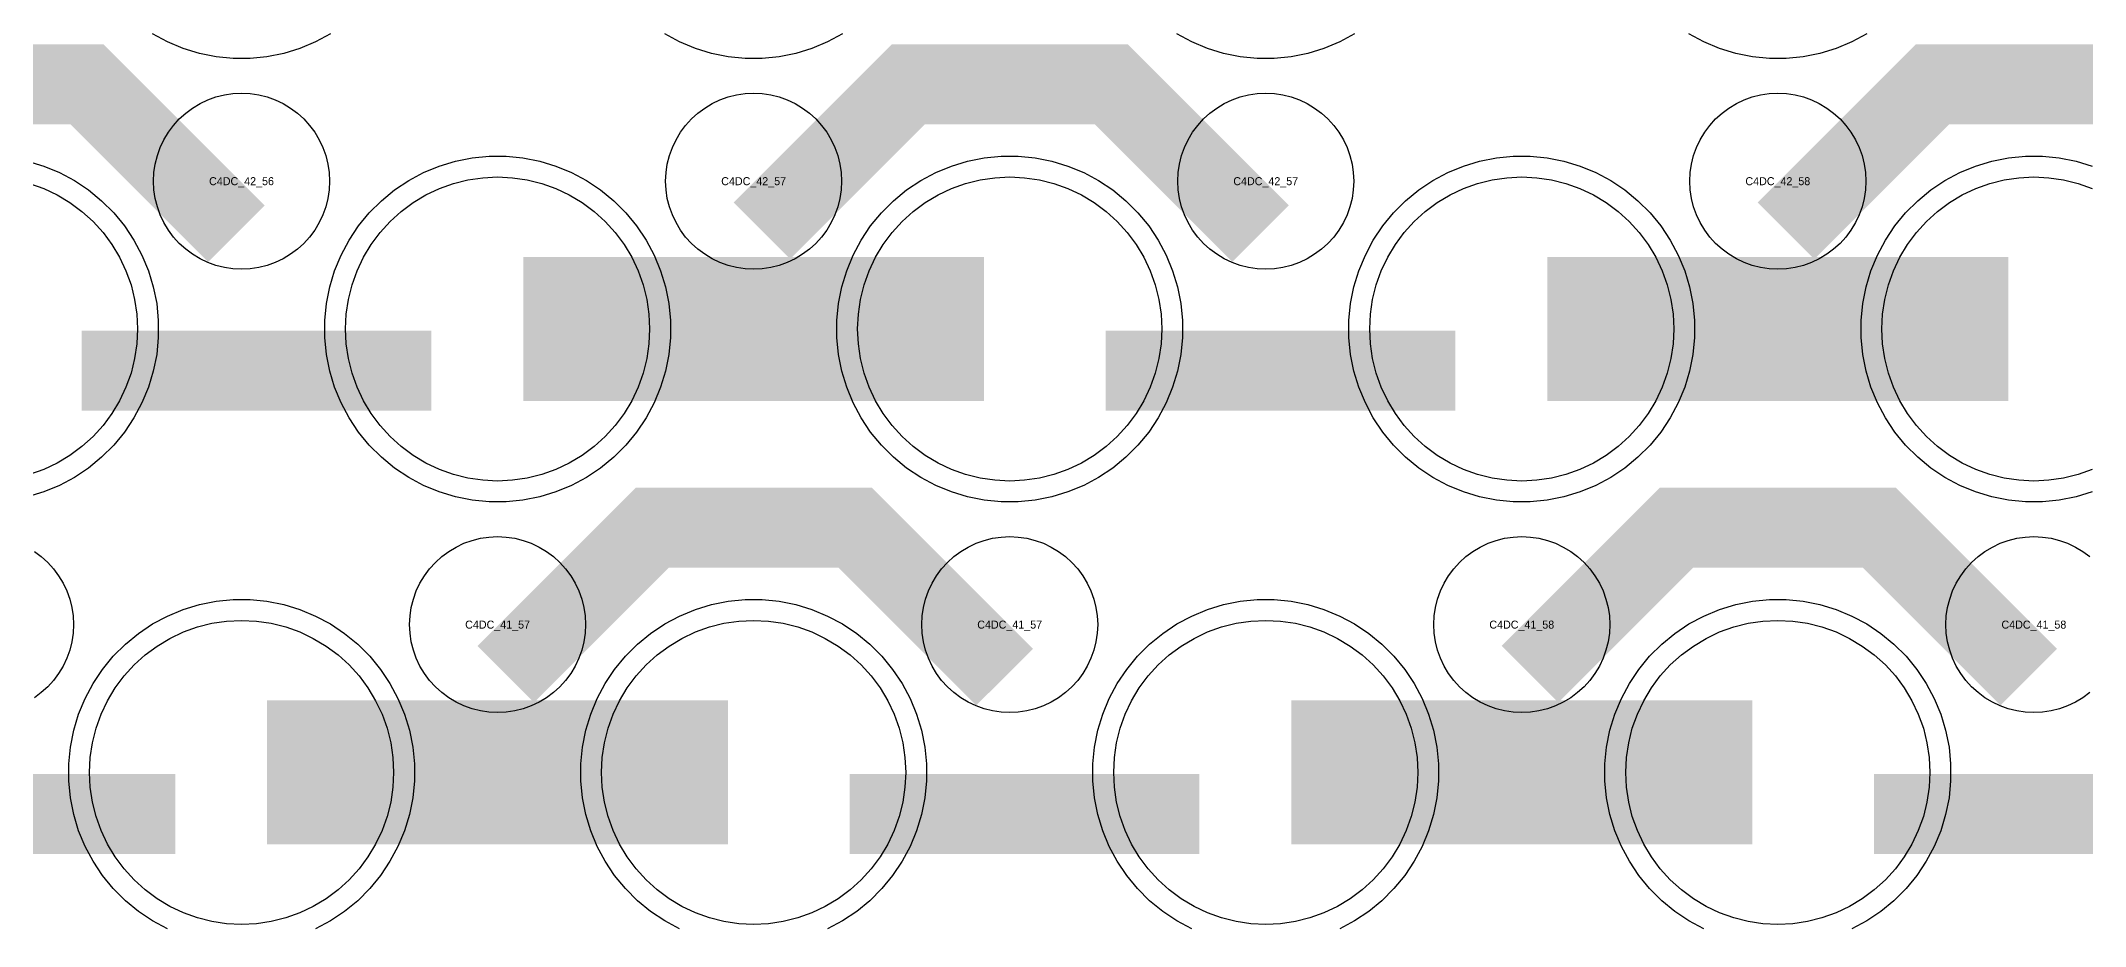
# Model space of a CAD drawing. Extents: x -11880 to 11880, y -14992 to 14992.
# Drawn here: x 6097 to 6736, y -9206 to -8930 of the extents above; entities that cross this region are included whole.
import ezdxf
from ezdxf.enums import TextEntityAlignment as Align

# ---------------------------------------------------------------- set-up
doc = ezdxf.new("R2010")
doc.units = 0
doc.header["$MEASUREMENT"] = 0
for name, color, linetype in [('GDS_775_DT_237', 138, 'CONTINUOUS'), ('RDL1_FS', 34, 'CONTINUOUS'), ('RDL_BS', 160, 'CONTINUOUS')]:
    doc.layers.add(name, color=color, linetype=linetype)

msp = doc.modelspace()

# ---------------------------------------------------------------- linework, layer by layer
at = {"layer": 'RDL1_FS', "color": 241, "true_color": 0xf7abae}
for points in [[(6240, -9067.384), (6235.343, -9067.155), (6230.732, -9066.471), (6226.209, -9065.339), (6221.819, -9063.767), (6217.605, -9061.775), (6213.605, -9059.377), (6209.86, -9056.599), (6206.406, -9053.469), (6203.276, -9050.015), (6200.498, -9046.27), (6198.1, -9042.27), (6196.108, -9038.056), (6194.536, -9033.666), (6193.404, -9029.143), (6192.72, -9024.532), (6192.491, -9019.875), (6192.72, -9015.218), (6193.404, -9010.607), (6194.536, -9006.084), (6196.108, -9001.694), (6198.1, -8997.48), (6200.498, -8993.48), (6203.276, -8989.735), (6206.406, -8986.281), (6209.86, -8983.151), (6213.605, -8980.373), (6217.605, -8977.975), (6221.819, -8975.983), (6226.209, -8974.411), (6230.732, -8973.279), (6235.343, -8972.595), (6240, -8972.366), (6244.657, -8972.595), (6249.268, -8973.279), (6253.791, -8974.411), (6258.181, -8975.983), (6262.395, -8977.975), (6266.395, -8980.373), (6270.14, -8983.151), (6273.594, -8986.281), (6276.724, -8989.735), (6279.502, -8993.48), (6281.9, -8997.48), (6283.892, -9001.694), (6285.464, -9006.084), (6286.596, -9010.607), (6287.28, -9015.218), (6287.509, -9019.875), (6287.28, -9024.532), (6286.596, -9029.143), (6285.464, -9033.666), (6283.892, -9038.056), (6281.9, -9042.27), (6279.502, -9046.27), (6276.724, -9050.015), (6273.594, -9053.469), (6270.14, -9056.599), (6266.395, -9059.377), (6262.395, -9061.775), (6258.181, -9063.767), (6253.791, -9065.339), (6249.268, -9066.471), (6244.657, -9067.155)], [(6400, -9067.384), (6395.343, -9067.155), (6390.732, -9066.471), (6386.209, -9065.339), (6381.819, -9063.767), (6377.605, -9061.775), (6373.605, -9059.377), (6369.86, -9056.599), (6366.406, -9053.469), (6363.276, -9050.015), (6360.498, -9046.27), (6358.1, -9042.27), (6356.108, -9038.056), (6354.536, -9033.666), (6353.404, -9029.143), (6352.72, -9024.532), (6352.491, -9019.875), (6352.72, -9015.218), (6353.404, -9010.607), (6354.536, -9006.084), (6356.108, -9001.694), (6358.1, -8997.48), (6360.498, -8993.48), (6363.276, -8989.735), (6366.406, -8986.281), (6369.86, -8983.151), (6373.605, -8980.373), (6377.605, -8977.975), (6381.819, -8975.983), (6386.209, -8974.411), (6390.732, -8973.279), (6395.343, -8972.595), (6400, -8972.366), (6404.657, -8972.595), (6409.268, -8973.279), (6413.791, -8974.411), (6418.181, -8975.983), (6422.395, -8977.975), (6426.395, -8980.373), (6430.14, -8983.151), (6433.594, -8986.281), (6436.724, -8989.735), (6439.502, -8993.48), (6441.9, -8997.48), (6443.892, -9001.694), (6445.464, -9006.084), (6446.596, -9010.607), (6447.28, -9015.218), (6447.509, -9019.875), (6447.28, -9024.532), (6446.596, -9029.143), (6445.464, -9033.666), (6443.892, -9038.056), (6441.9, -9042.27), (6439.502, -9046.27), (6436.724, -9050.015), (6433.594, -9053.469), (6430.14, -9056.599), (6426.395, -9059.377), (6422.395, -9061.775), (6418.181, -9063.767), (6413.791, -9065.339), (6409.268, -9066.471), (6404.657, -9067.155)], [(6560, -9067.384), (6555.343, -9067.155), (6550.732, -9066.471), (6546.209, -9065.339), (6541.819, -9063.767), (6537.605, -9061.775), (6533.605, -9059.377), (6529.86, -9056.599), (6526.406, -9053.469), (6523.276, -9050.015), (6520.498, -9046.27), (6518.1, -9042.27), (6516.108, -9038.056), (6514.536, -9033.666), (6513.404, -9029.143), (6512.72, -9024.532), (6512.491, -9019.875), (6512.72, -9015.218), (6513.404, -9010.607), (6514.536, -9006.084), (6516.108, -9001.694), (6518.1, -8997.48), (6520.498, -8993.48), (6523.276, -8989.735), (6526.406, -8986.281), (6529.86, -8983.151), (6533.605, -8980.373), (6537.605, -8977.975), (6541.819, -8975.983), (6546.209, -8974.411), (6550.732, -8973.279), (6555.343, -8972.595), (6560, -8972.366), (6564.657, -8972.595), (6569.268, -8973.279), (6573.791, -8974.411), (6578.181, -8975.983), (6582.395, -8977.975), (6586.395, -8980.373), (6590.14, -8983.151), (6593.594, -8986.281), (6596.724, -8989.735), (6599.502, -8993.48), (6601.9, -8997.48), (6603.892, -9001.694), (6605.464, -9006.084), (6606.596, -9010.607), (6607.28, -9015.218), (6607.509, -9019.875), (6607.28, -9024.532), (6606.596, -9029.143), (6605.464, -9033.666), (6603.892, -9038.056), (6601.9, -9042.27), (6599.502, -9046.27), (6596.724, -9050.015), (6593.594, -9053.469), (6590.14, -9056.599), (6586.395, -9059.377), (6582.395, -9061.775), (6578.181, -9063.767), (6573.791, -9065.339), (6569.268, -9066.471), (6564.657, -9067.155)], [(6160, -9205.944), (6155.343, -9205.715), (6150.732, -9205.031), (6146.209, -9203.899), (6141.819, -9202.327), (6137.605, -9200.335), (6133.605, -9197.937), (6129.86, -9195.159), (6126.406, -9192.029), (6123.276, -9188.575), (6120.498, -9184.83), (6118.1, -9180.83), (6116.108, -9176.616), (6114.536, -9172.226), (6113.404, -9167.703), (6112.72, -9163.092), (6112.491, -9158.435), (6112.72, -9153.778), (6113.404, -9149.167), (6114.536, -9144.644), (6116.108, -9140.254), (6118.1, -9136.04), (6120.498, -9132.04), (6123.276, -9128.295), (6126.406, -9124.841), (6129.86, -9121.711), (6133.605, -9118.933), (6137.605, -9116.535), (6141.819, -9114.543), (6146.209, -9112.971), (6150.732, -9111.839), (6155.343, -9111.155), (6160, -9110.926), (6164.657, -9111.155), (6169.268, -9111.839), (6173.791, -9112.971), (6178.181, -9114.543), (6182.395, -9116.535), (6186.395, -9118.933), (6190.14, -9121.711), (6193.594, -9124.841), (6196.724, -9128.295), (6199.502, -9132.04), (6201.9, -9136.04), (6203.892, -9140.254), (6205.464, -9144.644), (6206.596, -9149.167), (6207.28, -9153.778), (6207.509, -9158.435), (6207.28, -9163.092), (6206.596, -9167.703), (6205.464, -9172.226), (6203.892, -9176.616), (6201.9, -9180.83), (6199.502, -9184.83), (6196.724, -9188.575), (6193.594, -9192.029), (6190.14, -9195.159), (6186.395, -9197.937), (6182.395, -9200.335), (6178.181, -9202.327), (6173.791, -9203.899), (6169.268, -9205.031), (6164.657, -9205.715)], [(6320, -9205.944), (6315.343, -9205.715), (6310.732, -9205.031), (6306.209, -9203.899), (6301.819, -9202.327), (6297.605, -9200.335), (6293.605, -9197.937), (6289.86, -9195.159), (6286.406, -9192.029), (6283.276, -9188.575), (6280.498, -9184.83), (6278.1, -9180.83), (6276.108, -9176.616), (6274.536, -9172.226), (6273.404, -9167.703), (6272.72, -9163.092), (6272.491, -9158.435), (6272.72, -9153.778), (6273.404, -9149.167), (6274.536, -9144.644), (6276.108, -9140.254), (6278.1, -9136.04), (6280.498, -9132.04), (6283.276, -9128.295), (6286.406, -9124.841), (6289.86, -9121.711), (6293.605, -9118.933), (6297.605, -9116.535), (6301.819, -9114.543), (6306.209, -9112.971), (6310.732, -9111.839), (6315.343, -9111.155), (6320, -9110.926), (6324.657, -9111.155), (6329.268, -9111.839), (6333.791, -9112.971), (6338.181, -9114.543), (6342.395, -9116.535), (6346.395, -9118.933), (6350.14, -9121.711), (6353.594, -9124.841), (6356.724, -9128.295), (6359.502, -9132.04), (6361.9, -9136.04), (6363.892, -9140.254), (6365.464, -9144.644), (6366.596, -9149.167), (6367.28, -9153.778), (6367.509, -9158.435), (6367.28, -9163.092), (6366.596, -9167.703), (6365.464, -9172.226), (6363.892, -9176.616), (6361.9, -9180.83), (6359.502, -9184.83), (6356.724, -9188.575), (6353.594, -9192.029), (6350.14, -9195.159), (6346.395, -9197.937), (6342.395, -9200.335), (6338.181, -9202.327), (6333.791, -9203.899), (6329.268, -9205.031), (6324.657, -9205.715)], [(6480, -9205.944), (6475.343, -9205.715), (6470.732, -9205.031), (6466.209, -9203.899), (6461.819, -9202.327), (6457.605, -9200.335), (6453.605, -9197.937), (6449.86, -9195.159), (6446.406, -9192.029), (6443.276, -9188.575), (6440.498, -9184.83), (6438.1, -9180.83), (6436.108, -9176.616), (6434.536, -9172.226), (6433.404, -9167.703), (6432.72, -9163.092), (6432.491, -9158.435), (6432.72, -9153.778), (6433.404, -9149.167), (6434.536, -9144.644), (6436.108, -9140.254), (6438.1, -9136.04), (6440.498, -9132.04), (6443.276, -9128.295), (6446.406, -9124.841), (6449.86, -9121.711), (6453.605, -9118.933), (6457.605, -9116.535), (6461.819, -9114.543), (6466.209, -9112.971), (6470.732, -9111.839), (6475.343, -9111.155), (6480, -9110.926), (6484.657, -9111.155), (6489.268, -9111.839), (6493.791, -9112.971), (6498.181, -9114.543), (6502.395, -9116.535), (6506.395, -9118.933), (6510.14, -9121.711), (6513.594, -9124.841), (6516.724, -9128.295), (6519.502, -9132.04), (6521.9, -9136.04), (6523.892, -9140.254), (6525.464, -9144.644), (6526.596, -9149.167), (6527.28, -9153.778), (6527.509, -9158.435), (6527.28, -9163.092), (6526.596, -9167.703), (6525.464, -9172.226), (6523.892, -9176.616), (6521.9, -9180.83), (6519.502, -9184.83), (6516.724, -9188.575), (6513.594, -9192.029), (6510.14, -9195.159), (6506.395, -9197.937), (6502.395, -9200.335), (6498.181, -9202.327), (6493.791, -9203.899), (6489.268, -9205.031), (6484.657, -9205.715)], [(6640, -9205.944), (6635.343, -9205.715), (6630.732, -9205.031), (6626.209, -9203.899), (6621.819, -9202.327), (6617.605, -9200.335), (6613.605, -9197.937), (6609.86, -9195.159), (6606.406, -9192.029), (6603.276, -9188.575), (6600.498, -9184.83), (6598.1, -9180.83), (6596.108, -9176.616), (6594.536, -9172.226), (6593.404, -9167.703), (6592.72, -9163.092), (6592.491, -9158.435), (6592.72, -9153.778), (6593.404, -9149.167), (6594.536, -9144.644), (6596.108, -9140.254), (6598.1, -9136.04), (6600.498, -9132.04), (6603.276, -9128.295), (6606.406, -9124.841), (6609.86, -9121.711), (6613.605, -9118.933), (6617.605, -9116.535), (6621.819, -9114.543), (6626.209, -9112.971), (6630.732, -9111.839), (6635.343, -9111.155), (6640, -9110.926), (6644.657, -9111.155), (6649.268, -9111.839), (6653.791, -9112.971), (6658.181, -9114.543), (6662.395, -9116.535), (6666.395, -9118.933), (6670.14, -9121.711), (6673.594, -9124.841), (6676.724, -9128.295), (6679.502, -9132.04), (6681.9, -9136.04), (6683.892, -9140.254), (6685.464, -9144.644), (6686.596, -9149.167), (6687.28, -9153.778), (6687.509, -9158.435), (6687.28, -9163.092), (6686.596, -9167.703), (6685.464, -9172.226), (6683.892, -9176.616), (6681.9, -9180.83), (6679.502, -9184.83), (6676.724, -9188.575), (6673.594, -9192.029), (6670.14, -9195.159), (6666.395, -9197.937), (6662.395, -9200.335), (6658.181, -9202.327), (6653.791, -9203.899), (6649.268, -9205.031), (6644.657, -9205.715)]]:
    msp.add_lwpolyline(points, close=True, dxfattribs=at)
for points in [[(6738.181, -9063.767), (6733.791, -9065.339), (6729.268, -9066.471), (6724.657, -9067.155), (6720, -9067.384), (6715.343, -9067.155), (6710.732, -9066.471), (6706.209, -9065.339), (6701.819, -9063.767), (6697.605, -9061.775), (6693.605, -9059.377), (6689.86, -9056.599), (6686.406, -9053.469), (6683.276, -9050.015), (6680.498, -9046.27), (6678.1, -9042.27), (6676.108, -9038.056), (6674.536, -9033.666), (6673.404, -9029.143), (6672.72, -9024.532), (6672.491, -9019.875), (6672.72, -9015.218), (6673.404, -9010.607), (6674.536, -9006.084), (6676.108, -9001.694), (6678.1, -8997.48), (6680.498, -8993.48), (6683.276, -8989.735), (6686.406, -8986.281), (6689.86, -8983.151), (6693.605, -8980.373), (6697.605, -8977.975), (6701.819, -8975.983), (6706.209, -8974.411), (6710.732, -8973.279), (6715.343, -8972.595), (6720, -8972.366), (6724.657, -8972.595), (6729.268, -8973.279), (6733.791, -8974.411), (6738.181, -8975.983)], [(6093.791, -8974.411), (6098.181, -8975.983), (6102.395, -8977.975), (6106.395, -8980.373), (6110.14, -8983.151), (6113.594, -8986.281), (6116.724, -8989.735), (6119.502, -8993.48), (6121.9, -8997.48), (6123.892, -9001.694), (6125.464, -9006.084), (6126.596, -9010.607), (6127.28, -9015.218), (6127.509, -9019.875), (6127.28, -9024.532), (6126.596, -9029.143), (6125.464, -9033.666), (6123.892, -9038.056), (6121.9, -9042.27), (6119.502, -9046.27), (6116.724, -9050.015), (6113.594, -9053.469), (6110.14, -9056.599), (6106.395, -9059.377), (6102.395, -9061.775), (6098.181, -9063.767), (6093.791, -9065.339)]]:
    msp.add_lwpolyline(points, dxfattribs=at)
for points in [[(6248.002, -9019.875, 45, 45, 0), (6320.002, -9019.875, 45, 45, 0)], [(6320.002, -9019.875, 45, 45, 0), (6392.002, -9019.875, 45, 45, 0)], [(6568.002, -9019.875, 45, 45, 0), (6640.002, -9019.875, 45, 45, 0)], [(6640.002, -9019.875, 45, 45, 0), (6712.002, -9019.875, 45, 45, 0)], [(6168.002, -9158.435, 45, 45, 0), (6240.002, -9158.435, 45, 45, 0)], [(6240.002, -9158.435, 45, 45, 0), (6312.002, -9158.435, 45, 45, 0)], [(6488.002, -9158.435, 45, 45, 0), (6560.002, -9158.435, 45, 45, 0)], [(6560.002, -9158.435, 45, 45, 0), (6632.002, -9158.435, 45, 45, 0)]]:
    msp.add_lwpolyline(points, format="xyseb", dxfattribs=at)
at = {"layer": 'RDL_BS', "color": 241, "true_color": 0xf7abae}
for points in [[(6187.777, -8927.693), (6183.115, -8930.185), (6178.205, -8932.216), (6173.165, -8933.747), (6167.938, -8934.793), (6162.644, -8935.31), (6157.356, -8935.31), (6152.062, -8934.793), (6146.835, -8933.747), (6141.795, -8932.216), (6136.885, -8930.185), (6132.223, -8927.693)], [(6347.777, -8927.693), (6343.115, -8930.185), (6338.205, -8932.216), (6333.165, -8933.747), (6327.938, -8934.793), (6322.644, -8935.31), (6317.356, -8935.31), (6312.062, -8934.793), (6306.835, -8933.747), (6301.795, -8932.216), (6296.885, -8930.185), (6292.223, -8927.693)], [(6507.777, -8927.693), (6503.115, -8930.185), (6498.205, -8932.216), (6493.165, -8933.747), (6487.938, -8934.793), (6482.644, -8935.31), (6477.356, -8935.31), (6472.062, -8934.793), (6466.835, -8933.747), (6461.795, -8932.216), (6456.885, -8930.185), (6452.223, -8927.693)], [(6667.777, -8927.693), (6663.115, -8930.185), (6658.205, -8932.216), (6653.165, -8933.747), (6647.938, -8934.793), (6642.644, -8935.31), (6637.356, -8935.31), (6632.062, -8934.793), (6626.835, -8933.747), (6621.795, -8932.216), (6616.885, -8930.185), (6612.223, -8927.693)], [(6738.205, -9070.781), (6733.165, -9072.312), (6727.938, -9073.358), (6722.644, -9073.875), (6717.356, -9073.875), (6712.062, -9073.358), (6706.835, -9072.312), (6701.795, -9070.781), (6696.885, -9068.75), (6692.223, -9066.258), (6687.809, -9063.311), (6683.708, -9059.949), (6679.926, -9056.167), (6676.564, -9052.066), (6673.617, -9047.652), (6671.125, -9042.99), (6669.094, -9038.08), (6667.563, -9033.04), (6666.517, -9027.813), (6666, -9022.519), (6666, -9017.231), (6666.517, -9011.937), (6667.563, -9006.71), (6669.094, -9001.67), (6671.125, -8996.76), (6673.617, -8992.098), (6676.564, -8987.684), (6679.926, -8983.583), (6683.708, -8979.801), (6687.809, -8976.439), (6692.223, -8973.492), (6696.885, -8971), (6701.795, -8968.969), (6706.835, -8967.438), (6712.062, -8966.392), (6717.356, -8965.875), (6722.644, -8965.875), (6727.938, -8966.392), (6733.165, -8967.438), (6738.205, -8968.969)], [(6093.165, -8967.438), (6098.205, -8968.969), (6103.115, -8971), (6107.777, -8973.492), (6112.191, -8976.439), (6116.292, -8979.801), (6120.074, -8983.583), (6123.436, -8987.684), (6126.383, -8992.098), (6128.875, -8996.76), (6130.906, -9001.67), (6132.437, -9006.71), (6133.483, -9011.937), (6134, -9017.231), (6134, -9022.519), (6133.483, -9027.813), (6132.437, -9033.04), (6130.906, -9038.08), (6128.875, -9042.99), (6126.383, -9047.652), (6123.436, -9052.066), (6120.074, -9056.167), (6116.292, -9059.949), (6112.191, -9063.311), (6107.777, -9066.258), (6103.115, -9068.75), (6098.205, -9070.781), (6093.165, -9072.312)], [(6136.885, -9207.31), (6132.223, -9204.818), (6127.809, -9201.871), (6123.708, -9198.509), (6119.926, -9194.727), (6116.564, -9190.626), (6113.617, -9186.212), (6111.125, -9181.55), (6109.094, -9176.64), (6107.563, -9171.6), (6106.517, -9166.373), (6106, -9161.079), (6106, -9155.791), (6106.517, -9150.497), (6107.563, -9145.27), (6109.094, -9140.23), (6111.125, -9135.32), (6113.617, -9130.658), (6116.564, -9126.244), (6119.926, -9122.143), (6123.708, -9118.361), (6127.809, -9114.999), (6132.223, -9112.052), (6136.885, -9109.56), (6141.795, -9107.529), (6146.835, -9105.998), (6152.062, -9104.952), (6157.356, -9104.435), (6162.644, -9104.435), (6167.938, -9104.952), (6173.165, -9105.998), (6178.205, -9107.529), (6183.115, -9109.56), (6187.777, -9112.052), (6192.191, -9114.999), (6196.292, -9118.361), (6200.074, -9122.143), (6203.436, -9126.244), (6206.383, -9130.658), (6208.875, -9135.32), (6210.906, -9140.23), (6212.437, -9145.27), (6213.483, -9150.497), (6214, -9155.791), (6214, -9161.079), (6213.483, -9166.373), (6212.437, -9171.6), (6210.906, -9176.64), (6208.875, -9181.55), (6206.383, -9186.212), (6203.436, -9190.626), (6200.074, -9194.727), (6196.292, -9198.509), (6192.191, -9201.871), (6187.777, -9204.818), (6183.115, -9207.31)], [(6296.885, -9207.31), (6292.223, -9204.818), (6287.809, -9201.871), (6283.708, -9198.509), (6279.926, -9194.727), (6276.564, -9190.626), (6273.617, -9186.212), (6271.125, -9181.55), (6269.094, -9176.64), (6267.563, -9171.6), (6266.517, -9166.373), (6266, -9161.079), (6266, -9155.791), (6266.517, -9150.497), (6267.563, -9145.27), (6269.094, -9140.23), (6271.125, -9135.32), (6273.617, -9130.658), (6276.564, -9126.244), (6279.926, -9122.143), (6283.708, -9118.361), (6287.809, -9114.999), (6292.223, -9112.052), (6296.885, -9109.56), (6301.795, -9107.529), (6306.835, -9105.998), (6312.062, -9104.952), (6317.356, -9104.435), (6322.644, -9104.435), (6327.938, -9104.952), (6333.165, -9105.998), (6338.205, -9107.529), (6343.115, -9109.56), (6347.777, -9112.052), (6352.191, -9114.999), (6356.292, -9118.361), (6360.074, -9122.143), (6363.436, -9126.244), (6366.383, -9130.658), (6368.875, -9135.32), (6370.906, -9140.23), (6372.437, -9145.27), (6373.483, -9150.497), (6374, -9155.791), (6374, -9161.079), (6373.483, -9166.373), (6372.437, -9171.6), (6370.906, -9176.64), (6368.875, -9181.55), (6366.383, -9186.212), (6363.436, -9190.626), (6360.074, -9194.727), (6356.292, -9198.509), (6352.191, -9201.871), (6347.777, -9204.818), (6343.115, -9207.31)], [(6456.885, -9207.31), (6452.223, -9204.818), (6447.809, -9201.871), (6443.708, -9198.509), (6439.926, -9194.727), (6436.564, -9190.626), (6433.617, -9186.212), (6431.125, -9181.55), (6429.094, -9176.64), (6427.563, -9171.6), (6426.517, -9166.373), (6426, -9161.079), (6426, -9155.791), (6426.517, -9150.497), (6427.563, -9145.27), (6429.094, -9140.23), (6431.125, -9135.32), (6433.617, -9130.658), (6436.564, -9126.244), (6439.926, -9122.143), (6443.708, -9118.361), (6447.809, -9114.999), (6452.223, -9112.052), (6456.885, -9109.56), (6461.795, -9107.529), (6466.835, -9105.998), (6472.062, -9104.952), (6477.356, -9104.435), (6482.644, -9104.435), (6487.938, -9104.952), (6493.165, -9105.998), (6498.205, -9107.529), (6503.115, -9109.56), (6507.777, -9112.052), (6512.191, -9114.999), (6516.292, -9118.361), (6520.074, -9122.143), (6523.436, -9126.244), (6526.383, -9130.658), (6528.875, -9135.32), (6530.906, -9140.23), (6532.437, -9145.27), (6533.483, -9150.497), (6534, -9155.791), (6534, -9161.079), (6533.483, -9166.373), (6532.437, -9171.6), (6530.906, -9176.64), (6528.875, -9181.55), (6526.383, -9186.212), (6523.436, -9190.626), (6520.074, -9194.727), (6516.292, -9198.509), (6512.191, -9201.871), (6507.777, -9204.818), (6503.115, -9207.31)], [(6616.885, -9207.31), (6612.223, -9204.818), (6607.809, -9201.871), (6603.708, -9198.509), (6599.926, -9194.727), (6596.564, -9190.626), (6593.617, -9186.212), (6591.125, -9181.55), (6589.094, -9176.64), (6587.563, -9171.6), (6586.517, -9166.373), (6586, -9161.079), (6586, -9155.791), (6586.517, -9150.497), (6587.563, -9145.27), (6589.094, -9140.23), (6591.125, -9135.32), (6593.617, -9130.658), (6596.564, -9126.244), (6599.926, -9122.143), (6603.708, -9118.361), (6607.809, -9114.999), (6612.223, -9112.052), (6616.885, -9109.56), (6621.795, -9107.529), (6626.835, -9105.998), (6632.062, -9104.952), (6637.356, -9104.435), (6642.644, -9104.435), (6647.938, -9104.952), (6653.165, -9105.998), (6658.205, -9107.529), (6663.115, -9109.56), (6667.777, -9112.052), (6672.191, -9114.999), (6676.292, -9118.361), (6680.074, -9122.143), (6683.436, -9126.244), (6686.383, -9130.658), (6688.875, -9135.32), (6690.906, -9140.23), (6692.437, -9145.27), (6693.483, -9150.497), (6694, -9155.791), (6694, -9161.079), (6693.483, -9166.373), (6692.437, -9171.6), (6690.906, -9176.64), (6688.875, -9181.55), (6686.383, -9186.212), (6683.436, -9190.626), (6680.074, -9194.727), (6676.292, -9198.509), (6672.191, -9201.871), (6667.777, -9204.818), (6663.115, -9207.31)]]:
    msp.add_lwpolyline(points, dxfattribs=at)
at = {"layer": 'RDL_BS'}
for points in [[(6158.401, -8990.088, 25, 25, 0), (6111.687, -8943.374, 25, 25, 0), (6081.929, -8943.374, 25, 25, 0)], [(6322.562, -8989.189, 25, 25, 0), (6368.377, -8943.374, 25, 25, 0), (6401.93, -8943.374, 25, 25, 0)], [(6478.401, -8990.088, 25, 25, 0), (6431.687, -8943.374, 25, 25, 0), (6401.929, -8943.374, 25, 25, 0)], [(6642.562, -8989.189, 25, 25, 0), (6688.377, -8943.374, 25, 25, 0), (6721.93, -8943.374, 25, 25, 0)], [(6798.401, -8990.088, 25, 25, 0), (6751.687, -8943.374, 25, 25, 0), (6721.929, -8943.374, 25, 25, 0)], [(6242.562, -9127.749, 25, 25, 0), (6288.377, -9081.934, 25, 25, 0), (6321.93, -9081.934, 25, 25, 0)], [(6398.401, -9128.648, 25, 25, 0), (6351.687, -9081.934, 25, 25, 0), (6321.929, -9081.934, 25, 25, 0)], [(6562.562, -9127.749, 25, 25, 0), (6608.377, -9081.934, 25, 25, 0), (6641.93, -9081.934, 25, 25, 0)], [(6718.401, -9128.648, 25, 25, 0), (6671.687, -9081.934, 25, 25, 0), (6641.929, -9081.934, 25, 25, 0)]]:
    msp.add_lwpolyline(points, format="xyseb", dxfattribs=at)
for points in [[(6160, -9001.181), (6157.307, -9001.049), (6154.635, -9000.653), (6152.016, -8999.996), (6149.481, -8999.089), (6147.044, -8997.937), (6144.72, -8996.544), (6142.557, -8994.941), (6140.558, -8993.129), (6138.746, -8991.13), (6137.143, -8988.967), (6135.75, -8986.643), (6134.598, -8984.206), (6133.691, -8981.671), (6133.034, -8979.052), (6132.638, -8976.38), (6132.506, -8973.687), (6132.638, -8970.994), (6133.034, -8968.322), (6133.691, -8965.703), (6134.598, -8963.168), (6135.75, -8960.731), (6137.143, -8958.407), (6138.746, -8956.244), (6140.558, -8954.245), (6142.557, -8952.433), (6144.72, -8950.83), (6147.044, -8949.437), (6149.481, -8948.285), (6152.016, -8947.378), (6154.635, -8946.721), (6157.307, -8946.325), (6160, -8946.193), (6162.693, -8946.325), (6165.365, -8946.721), (6167.984, -8947.378), (6170.519, -8948.285), (6172.956, -8949.437), (6175.28, -8950.83), (6177.443, -8952.433), (6179.442, -8954.245), (6181.254, -8956.244), (6182.857, -8958.407), (6184.25, -8960.731), (6185.402, -8963.168), (6186.309, -8965.703), (6186.966, -8968.322), (6187.362, -8970.994), (6187.494, -8973.687), (6187.362, -8976.38), (6186.966, -8979.052), (6186.309, -8981.671), (6185.402, -8984.206), (6184.25, -8986.643), (6182.857, -8988.967), (6181.254, -8991.13), (6179.442, -8993.129), (6177.443, -8994.941), (6175.28, -8996.544), (6172.956, -8997.937), (6170.519, -8999.089), (6167.984, -8999.996), (6165.365, -9000.653), (6162.693, -9001.049)], [(6320, -9001.181), (6317.307, -9001.049), (6314.635, -9000.653), (6312.016, -8999.996), (6309.481, -8999.089), (6307.044, -8997.937), (6304.72, -8996.544), (6302.557, -8994.941), (6300.558, -8993.129), (6298.746, -8991.13), (6297.143, -8988.967), (6295.75, -8986.643), (6294.598, -8984.206), (6293.691, -8981.671), (6293.034, -8979.052), (6292.638, -8976.38), (6292.506, -8973.687), (6292.638, -8970.994), (6293.034, -8968.322), (6293.691, -8965.703), (6294.598, -8963.168), (6295.75, -8960.731), (6297.143, -8958.407), (6298.746, -8956.244), (6300.558, -8954.245), (6302.557, -8952.433), (6304.72, -8950.83), (6307.044, -8949.437), (6309.481, -8948.285), (6312.016, -8947.378), (6314.635, -8946.721), (6317.307, -8946.325), (6320, -8946.193), (6322.693, -8946.325), (6325.365, -8946.721), (6327.984, -8947.378), (6330.519, -8948.285), (6332.956, -8949.437), (6335.28, -8950.83), (6337.443, -8952.433), (6339.442, -8954.245), (6341.254, -8956.244), (6342.857, -8958.407), (6344.25, -8960.731), (6345.402, -8963.168), (6346.309, -8965.703), (6346.966, -8968.322), (6347.362, -8970.994), (6347.494, -8973.687), (6347.362, -8976.38), (6346.966, -8979.052), (6346.309, -8981.671), (6345.402, -8984.206), (6344.25, -8986.643), (6342.857, -8988.967), (6341.254, -8991.13), (6339.442, -8993.129), (6337.443, -8994.941), (6335.28, -8996.544), (6332.956, -8997.937), (6330.519, -8999.089), (6327.984, -8999.996), (6325.365, -9000.653), (6322.693, -9001.049)], [(6480, -9001.181), (6477.307, -9001.049), (6474.635, -9000.653), (6472.016, -8999.996), (6469.481, -8999.089), (6467.044, -8997.937), (6464.72, -8996.544), (6462.557, -8994.941), (6460.558, -8993.129), (6458.746, -8991.13), (6457.143, -8988.967), (6455.75, -8986.643), (6454.598, -8984.206), (6453.691, -8981.671), (6453.034, -8979.052), (6452.638, -8976.38), (6452.506, -8973.687), (6452.638, -8970.994), (6453.034, -8968.322), (6453.691, -8965.703), (6454.598, -8963.168), (6455.75, -8960.731), (6457.143, -8958.407), (6458.746, -8956.244), (6460.558, -8954.245), (6462.557, -8952.433), (6464.72, -8950.83), (6467.044, -8949.437), (6469.481, -8948.285), (6472.016, -8947.378), (6474.635, -8946.721), (6477.307, -8946.325), (6480, -8946.193), (6482.693, -8946.325), (6485.365, -8946.721), (6487.984, -8947.378), (6490.519, -8948.285), (6492.956, -8949.437), (6495.28, -8950.83), (6497.443, -8952.433), (6499.442, -8954.245), (6501.254, -8956.244), (6502.857, -8958.407), (6504.25, -8960.731), (6505.402, -8963.168), (6506.309, -8965.703), (6506.966, -8968.322), (6507.362, -8970.994), (6507.494, -8973.687), (6507.362, -8976.38), (6506.966, -8979.052), (6506.309, -8981.671), (6505.402, -8984.206), (6504.25, -8986.643), (6502.857, -8988.967), (6501.254, -8991.13), (6499.442, -8993.129), (6497.443, -8994.941), (6495.28, -8996.544), (6492.956, -8997.937), (6490.519, -8999.089), (6487.984, -8999.996), (6485.365, -9000.653), (6482.693, -9001.049)], [(6640, -9001.181), (6637.307, -9001.049), (6634.635, -9000.653), (6632.016, -8999.996), (6629.481, -8999.089), (6627.044, -8997.937), (6624.72, -8996.544), (6622.557, -8994.941), (6620.558, -8993.129), (6618.746, -8991.13), (6617.143, -8988.967), (6615.75, -8986.643), (6614.598, -8984.206), (6613.691, -8981.671), (6613.034, -8979.052), (6612.638, -8976.38), (6612.506, -8973.687), (6612.638, -8970.994), (6613.034, -8968.322), (6613.691, -8965.703), (6614.598, -8963.168), (6615.75, -8960.731), (6617.143, -8958.407), (6618.746, -8956.244), (6620.558, -8954.245), (6622.557, -8952.433), (6624.72, -8950.83), (6627.044, -8949.437), (6629.481, -8948.285), (6632.016, -8947.378), (6634.635, -8946.721), (6637.307, -8946.325), (6640, -8946.193), (6642.693, -8946.325), (6645.365, -8946.721), (6647.984, -8947.378), (6650.519, -8948.285), (6652.956, -8949.437), (6655.28, -8950.83), (6657.443, -8952.433), (6659.442, -8954.245), (6661.254, -8956.244), (6662.857, -8958.407), (6664.25, -8960.731), (6665.402, -8963.168), (6666.309, -8965.703), (6666.966, -8968.322), (6667.362, -8970.994), (6667.494, -8973.687), (6667.362, -8976.38), (6666.966, -8979.052), (6666.309, -8981.671), (6665.402, -8984.206), (6664.25, -8986.643), (6662.857, -8988.967), (6661.254, -8991.13), (6659.442, -8993.129), (6657.443, -8994.941), (6655.28, -8996.544), (6652.956, -8997.937), (6650.519, -8999.089), (6647.984, -8999.996), (6645.365, -9000.653), (6642.693, -9001.049)], [(6240, -9139.741), (6237.307, -9139.609), (6234.635, -9139.213), (6232.016, -9138.556), (6229.481, -9137.649), (6227.044, -9136.497), (6224.72, -9135.104), (6222.557, -9133.501), (6220.558, -9131.689), (6218.746, -9129.69), (6217.143, -9127.527), (6215.75, -9125.203), (6214.598, -9122.766), (6213.691, -9120.231), (6213.034, -9117.612), (6212.638, -9114.94), (6212.506, -9112.247), (6212.638, -9109.554), (6213.034, -9106.882), (6213.691, -9104.263), (6214.598, -9101.728), (6215.75, -9099.291), (6217.143, -9096.967), (6218.746, -9094.804), (6220.558, -9092.805), (6222.557, -9090.993), (6224.72, -9089.39), (6227.044, -9087.997), (6229.481, -9086.845), (6232.016, -9085.938), (6234.635, -9085.281), (6237.307, -9084.885), (6240, -9084.753), (6242.693, -9084.885), (6245.365, -9085.281), (6247.984, -9085.938), (6250.519, -9086.845), (6252.956, -9087.997), (6255.28, -9089.39), (6257.443, -9090.993), (6259.442, -9092.805), (6261.254, -9094.804), (6262.857, -9096.967), (6264.25, -9099.291), (6265.402, -9101.728), (6266.309, -9104.263), (6266.966, -9106.882), (6267.362, -9109.554), (6267.494, -9112.247), (6267.362, -9114.94), (6266.966, -9117.612), (6266.309, -9120.231), (6265.402, -9122.766), (6264.25, -9125.203), (6262.857, -9127.527), (6261.254, -9129.69), (6259.442, -9131.689), (6257.443, -9133.501), (6255.28, -9135.104), (6252.956, -9136.497), (6250.519, -9137.649), (6247.984, -9138.556), (6245.365, -9139.213), (6242.693, -9139.609)], [(6400, -9139.741), (6397.307, -9139.609), (6394.635, -9139.213), (6392.016, -9138.556), (6389.481, -9137.649), (6387.044, -9136.497), (6384.72, -9135.104), (6382.557, -9133.501), (6380.558, -9131.689), (6378.746, -9129.69), (6377.143, -9127.527), (6375.75, -9125.203), (6374.598, -9122.766), (6373.691, -9120.231), (6373.034, -9117.612), (6372.638, -9114.94), (6372.506, -9112.247), (6372.638, -9109.554), (6373.034, -9106.882), (6373.691, -9104.263), (6374.598, -9101.728), (6375.75, -9099.291), (6377.143, -9096.967), (6378.746, -9094.804), (6380.558, -9092.805), (6382.557, -9090.993), (6384.72, -9089.39), (6387.044, -9087.997), (6389.481, -9086.845), (6392.016, -9085.938), (6394.635, -9085.281), (6397.307, -9084.885), (6400, -9084.753), (6402.693, -9084.885), (6405.365, -9085.281), (6407.984, -9085.938), (6410.519, -9086.845), (6412.956, -9087.997), (6415.28, -9089.39), (6417.443, -9090.993), (6419.442, -9092.805), (6421.254, -9094.804), (6422.857, -9096.967), (6424.25, -9099.291), (6425.402, -9101.728), (6426.309, -9104.263), (6426.966, -9106.882), (6427.362, -9109.554), (6427.494, -9112.247), (6427.362, -9114.94), (6426.966, -9117.612), (6426.309, -9120.231), (6425.402, -9122.766), (6424.25, -9125.203), (6422.857, -9127.527), (6421.254, -9129.69), (6419.442, -9131.689), (6417.443, -9133.501), (6415.28, -9135.104), (6412.956, -9136.497), (6410.519, -9137.649), (6407.984, -9138.556), (6405.365, -9139.213), (6402.693, -9139.609)], [(6560, -9139.741), (6557.307, -9139.609), (6554.635, -9139.213), (6552.016, -9138.556), (6549.481, -9137.649), (6547.044, -9136.497), (6544.72, -9135.104), (6542.557, -9133.501), (6540.558, -9131.689), (6538.746, -9129.69), (6537.143, -9127.527), (6535.75, -9125.203), (6534.598, -9122.766), (6533.691, -9120.231), (6533.034, -9117.612), (6532.638, -9114.94), (6532.506, -9112.247), (6532.638, -9109.554), (6533.034, -9106.882), (6533.691, -9104.263), (6534.598, -9101.728), (6535.75, -9099.291), (6537.143, -9096.967), (6538.746, -9094.804), (6540.558, -9092.805), (6542.557, -9090.993), (6544.72, -9089.39), (6547.044, -9087.997), (6549.481, -9086.845), (6552.016, -9085.938), (6554.635, -9085.281), (6557.307, -9084.885), (6560, -9084.753), (6562.693, -9084.885), (6565.365, -9085.281), (6567.984, -9085.938), (6570.519, -9086.845), (6572.956, -9087.997), (6575.28, -9089.39), (6577.443, -9090.993), (6579.442, -9092.805), (6581.254, -9094.804), (6582.857, -9096.967), (6584.25, -9099.291), (6585.402, -9101.728), (6586.309, -9104.263), (6586.966, -9106.882), (6587.362, -9109.554), (6587.494, -9112.247), (6587.362, -9114.94), (6586.966, -9117.612), (6586.309, -9120.231), (6585.402, -9122.766), (6584.25, -9125.203), (6582.857, -9127.527), (6581.254, -9129.69), (6579.442, -9131.689), (6577.443, -9133.501), (6575.28, -9135.104), (6572.956, -9136.497), (6570.519, -9137.649), (6567.984, -9138.556), (6565.365, -9139.213), (6562.693, -9139.609)]]:
    msp.add_lwpolyline(points, close=True, dxfattribs=at)
at = {"layer": 'RDL_BS', "color": 241, "true_color": 0xf7abae}
for points in [[(6237.356, -9073.875), (6232.062, -9073.358), (6226.835, -9072.312), (6221.795, -9070.781), (6216.885, -9068.75), (6212.223, -9066.258), (6207.809, -9063.311), (6203.708, -9059.949), (6199.926, -9056.167), (6196.564, -9052.066), (6193.617, -9047.652), (6191.125, -9042.99), (6189.094, -9038.08), (6187.563, -9033.04), (6186.517, -9027.813), (6186, -9022.519), (6186, -9017.231), (6186.517, -9011.937), (6187.563, -9006.71), (6189.094, -9001.67), (6191.125, -8996.76), (6193.617, -8992.098), (6196.564, -8987.684), (6199.926, -8983.583), (6203.708, -8979.801), (6207.809, -8976.439), (6212.223, -8973.492), (6216.885, -8971), (6221.795, -8968.969), (6226.835, -8967.438), (6232.062, -8966.392), (6237.356, -8965.875), (6242.644, -8965.875), (6247.938, -8966.392), (6253.165, -8967.438), (6258.205, -8968.969), (6263.115, -8971), (6267.777, -8973.492), (6272.191, -8976.439), (6276.292, -8979.801), (6280.074, -8983.583), (6283.436, -8987.684), (6286.383, -8992.098), (6288.875, -8996.76), (6290.906, -9001.67), (6292.437, -9006.71), (6293.483, -9011.937), (6294, -9017.231), (6294, -9022.519), (6293.483, -9027.813), (6292.437, -9033.04), (6290.906, -9038.08), (6288.875, -9042.99), (6286.383, -9047.652), (6283.436, -9052.066), (6280.074, -9056.167), (6276.292, -9059.949), (6272.191, -9063.311), (6267.777, -9066.258), (6263.115, -9068.75), (6258.205, -9070.781), (6253.165, -9072.312), (6247.938, -9073.358), (6242.644, -9073.875)], [(6397.356, -9073.875), (6392.062, -9073.358), (6386.835, -9072.312), (6381.795, -9070.781), (6376.885, -9068.75), (6372.223, -9066.258), (6367.809, -9063.311), (6363.708, -9059.949), (6359.926, -9056.167), (6356.564, -9052.066), (6353.617, -9047.652), (6351.125, -9042.99), (6349.094, -9038.08), (6347.563, -9033.04), (6346.517, -9027.813), (6346, -9022.519), (6346, -9017.231), (6346.517, -9011.937), (6347.563, -9006.71), (6349.094, -9001.67), (6351.125, -8996.76), (6353.617, -8992.098), (6356.564, -8987.684), (6359.926, -8983.583), (6363.708, -8979.801), (6367.809, -8976.439), (6372.223, -8973.492), (6376.885, -8971), (6381.795, -8968.969), (6386.835, -8967.438), (6392.062, -8966.392), (6397.356, -8965.875), (6402.644, -8965.875), (6407.938, -8966.392), (6413.165, -8967.438), (6418.205, -8968.969), (6423.115, -8971), (6427.777, -8973.492), (6432.191, -8976.439), (6436.292, -8979.801), (6440.074, -8983.583), (6443.436, -8987.684), (6446.383, -8992.098), (6448.875, -8996.76), (6450.906, -9001.67), (6452.437, -9006.71), (6453.483, -9011.937), (6454, -9017.231), (6454, -9022.519), (6453.483, -9027.813), (6452.437, -9033.04), (6450.906, -9038.08), (6448.875, -9042.99), (6446.383, -9047.652), (6443.436, -9052.066), (6440.074, -9056.167), (6436.292, -9059.949), (6432.191, -9063.311), (6427.777, -9066.258), (6423.115, -9068.75), (6418.205, -9070.781), (6413.165, -9072.312), (6407.938, -9073.358), (6402.644, -9073.875)], [(6557.356, -9073.875), (6552.062, -9073.358), (6546.835, -9072.312), (6541.795, -9070.781), (6536.885, -9068.75), (6532.223, -9066.258), (6527.809, -9063.311), (6523.708, -9059.949), (6519.926, -9056.167), (6516.564, -9052.066), (6513.617, -9047.652), (6511.125, -9042.99), (6509.094, -9038.08), (6507.563, -9033.04), (6506.517, -9027.813), (6506, -9022.519), (6506, -9017.231), (6506.517, -9011.937), (6507.563, -9006.71), (6509.094, -9001.67), (6511.125, -8996.76), (6513.617, -8992.098), (6516.564, -8987.684), (6519.926, -8983.583), (6523.708, -8979.801), (6527.809, -8976.439), (6532.223, -8973.492), (6536.885, -8971), (6541.795, -8968.969), (6546.835, -8967.438), (6552.062, -8966.392), (6557.356, -8965.875), (6562.644, -8965.875), (6567.938, -8966.392), (6573.165, -8967.438), (6578.205, -8968.969), (6583.115, -8971), (6587.777, -8973.492), (6592.191, -8976.439), (6596.292, -8979.801), (6600.074, -8983.583), (6603.436, -8987.684), (6606.383, -8992.098), (6608.875, -8996.76), (6610.906, -9001.67), (6612.437, -9006.71), (6613.483, -9011.937), (6614, -9017.231), (6614, -9022.519), (6613.483, -9027.813), (6612.437, -9033.04), (6610.906, -9038.08), (6608.875, -9042.99), (6606.383, -9047.652), (6603.436, -9052.066), (6600.074, -9056.167), (6596.292, -9059.949), (6592.191, -9063.311), (6587.777, -9066.258), (6583.115, -9068.75), (6578.205, -9070.781), (6573.165, -9072.312), (6567.938, -9073.358), (6562.644, -9073.875)]]:
    msp.add_lwpolyline(points, close=True, dxfattribs=at)
for points in [[(6110.016, -9032.888, 25, 25, 0), (6219.281, -9032.888, 25, 25, 0)], [(6430.016, -9032.888, 25, 25, 0), (6539.281, -9032.888, 25, 25, 0)], [(6030.016, -9171.448, 25, 25, 0), (6139.281, -9171.448, 25, 25, 0)], [(6350.016, -9171.448, 25, 25, 0), (6459.281, -9171.448, 25, 25, 0)], [(6670.016, -9171.448, 25, 25, 0), (6779.281, -9171.448, 25, 25, 0)]]:
    msp.add_lwpolyline(points, format="xyseb", dxfattribs=at)
at = {"layer": 'RDL_BS'}
for points in [[(6737.443, -9133.501), (6735.28, -9135.104), (6732.956, -9136.497), (6730.519, -9137.649), (6727.984, -9138.556), (6725.365, -9139.213), (6722.693, -9139.609), (6720, -9139.741), (6717.307, -9139.609), (6714.635, -9139.213), (6712.016, -9138.556), (6709.481, -9137.649), (6707.044, -9136.497), (6704.72, -9135.104), (6702.557, -9133.501), (6700.558, -9131.689), (6698.746, -9129.69), (6697.143, -9127.527), (6695.75, -9125.203), (6694.598, -9122.766), (6693.691, -9120.231), (6693.034, -9117.612), (6692.638, -9114.94), (6692.506, -9112.247), (6692.638, -9109.554), (6693.034, -9106.882), (6693.691, -9104.263), (6694.598, -9101.728), (6695.75, -9099.291), (6697.143, -9096.967), (6698.746, -9094.804), (6700.558, -9092.805), (6702.557, -9090.993), (6704.72, -9089.39), (6707.044, -9087.997), (6709.481, -9086.845), (6712.016, -9085.938), (6714.635, -9085.281), (6717.307, -9084.885), (6720, -9084.753), (6722.693, -9084.885), (6725.365, -9085.281), (6727.984, -9085.938), (6730.519, -9086.845), (6732.956, -9087.997), (6735.28, -9089.39), (6737.443, -9090.993)], [(6095.28, -9089.39), (6097.443, -9090.993), (6099.442, -9092.805), (6101.254, -9094.804), (6102.857, -9096.967), (6104.25, -9099.291), (6105.402, -9101.728), (6106.309, -9104.263), (6106.966, -9106.882), (6107.362, -9109.554), (6107.494, -9112.247), (6107.362, -9114.94), (6106.966, -9117.612), (6106.309, -9120.231), (6105.402, -9122.766), (6104.25, -9125.203), (6102.857, -9127.527), (6101.254, -9129.69), (6099.442, -9131.689), (6097.443, -9133.501), (6095.28, -9135.104)]]:
    msp.add_lwpolyline(points, dxfattribs=at)

# ---------------------------------------------------------------- texts
at = {"layer": 'GDS_775_DT_237'}
for s, p in [('C4DC_42_56', (6160, -8973.687)), ('C4DC_42_56', (6160, -8973.687)), ('C4DC_42_57', (6320, -8973.687)), ('C4DC_42_57', (6320, -8973.687)), ('C4DC_42_57', (6480, -8973.687)), ('C4DC_42_57', (6480, -8973.687)), ('C4DC_42_58', (6640, -8973.687)), ('C4DC_42_58', (6640, -8973.687)), ('C4DC_41_57', (6240, -9112.247)), ('C4DC_41_57', (6240, -9112.247)), ('C4DC_41_57', (6400, -9112.247)), ('C4DC_41_57', (6400, -9112.247)), ('C4DC_41_58', (6560, -9112.247)), ('C4DC_41_58', (6560, -9112.247)), ('C4DC_41_58', (6720, -9112.247)), ('C4DC_41_58', (6720, -9112.247))]:
    msp.add_text(s, height=2.5, dxfattribs=at).set_placement(p, align=Align.MIDDLE_CENTER)

doc.saveas('drawing.dxf')
